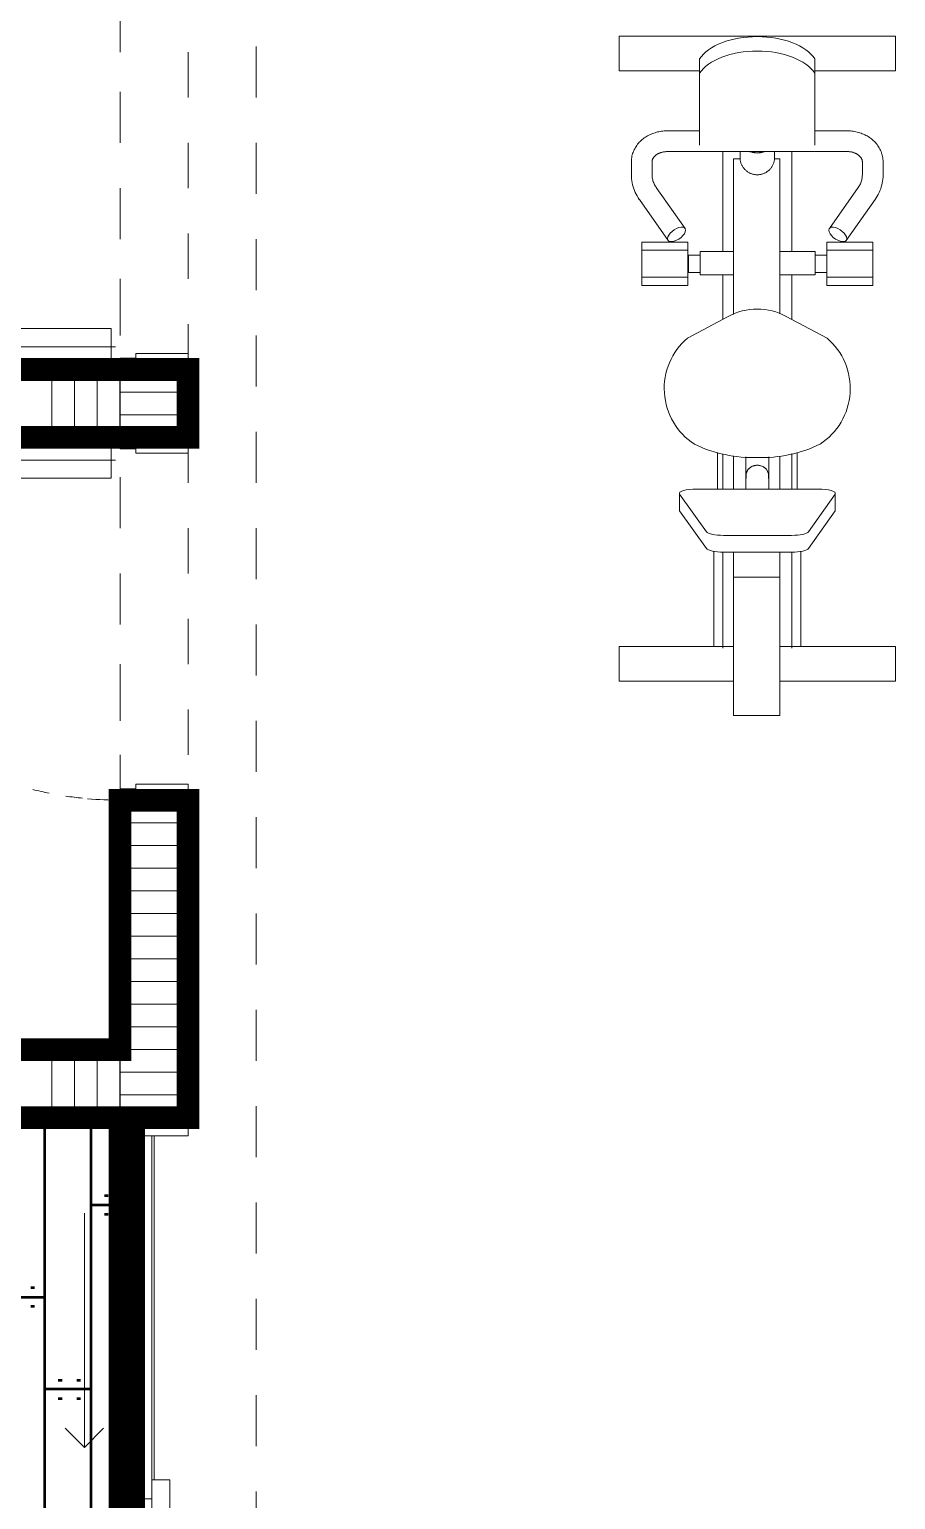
# Model space of a CAD drawing. Header units: metres. Extents: x -144 to 1000, y -717 to 29.
# Drawn here: x 828.958 to 830.867, y -564.261 to -561.019 of the extents above; entities that cross this region are included whole.
import ezdxf

# ---------------------------------------------------------------- set-up
doc = ezdxf.new("R2010")
doc.units = ezdxf.units.M
for name, pattern in [('Basculante', [0.11625, 0.075, -0.04125]), ('basculante modificado', [0.18, 0.1125, -0.0675]), ('Trazo', [0.45, 0.225, -0.225])]:
    doc.linetypes.add(name, pattern=pattern)
doc.layers.get('0').update_dxf_attribs({"color": 1})
doc.layers.add('00-MEDICION', color=30, linetype='Continuous')
for name, color, linetype, lineweight in [('A-DETL', 1, 'Continuous', 9), ('A-DETL-GENF', 1, 'Continuous', 9), ('A-DOOR', 1, 'Continuous', 9), ('A-DOOR-FRAM', 1, 'Continuous', 9), ('A-DOOR-HDLN', 1, 'Trazo', 20), ('A-FLOR', 2, 'Continuous', 9), ('A-FLOR-PATT', 8, 'Continuous', 50), ('A-WALL', 4, 'Continuous', 9), ('I-FURN', 2, 'Continuous', 9)]:
    doc.layers.add(name, color=color, linetype=linetype, lineweight=lineweight)
doc.layers.add('A-WALL-PATT', color=7, linetype='Continuous', lineweight=35, true_color=0x9c9c9c)

# ---------------------------------------------------------------- blocks, each defined once
blk = doc.blocks.new('H')
at = {"layer": 'A-DETL', "color": 7, "linetype": 'basculante modificado'}
for p, q in [((833.3117, -508.3754), (833.3117, -501.5754)), ((833.6117, -501.5754), (833.6117, -508.3754))]:
    blk.add_line(p, q, dxfattribs=at)
at = {"layer": 'A-DETL-GENF', "linetype": 'Basculante'}
for p, q in [((833.3115, -502.1254), (833.3115, -502.9254)), ((833.4615, -502.9254), (833.4615, -502.1254)), ((833.3115, -502.9254), (833.4615, -502.9254)), ((833.3115, -503.0754), (833.4615, -503.0754)), ((833.3115, -503.8754), (833.3115, -503.0754)), ((833.4615, -503.0754), (833.4615, -503.8754)), ((833.4615, -503.8754), (833.3115, -503.8754))]:
    blk.add_line(p, q, dxfattribs=at)
at = {"layer": 'A-DOOR', "lineweight": 15}
for p, q in [((833.2915, -502.8354), (832.5115, -502.8354)), ((833.2915, -502.9104), (833.2915, -502.8354)), ((833.3015, -502.8754), (832.5115, -502.8754)), ((833.3015, -502.9104), (833.2915, -502.9104)), ((833.3015, -502.9254), (833.3015, -502.9104)), ((833.3015, -503.0754), (833.3015, -503.0904)), ((833.2915, -503.0904), (833.2915, -503.1654)), ((833.3015, -503.0904), (833.2915, -503.0904)), ((833.3015, -503.1254), (832.5115, -503.1254)), ((833.2915, -503.1654), (832.5115, -503.1654))]:
    blk.add_line(p, q, dxfattribs=at)
at = {"layer": 'A-DOOR'}
for p, q in [((833.3115, -502.9254), (833.4615, -502.9254)), ((833.3115, -503.0754), (833.4615, -503.0754)), ((833.2329, -505.3032), (833.2329, -504.7865)), ((833.2329, -505.3032), (833.1904, -505.2607)), ((833.2329, -505.3032), (833.2753, -505.2607))]:
    blk.add_line(p, q, dxfattribs=at)
for start, end in [(256.0919, 258.7462), (261.4009, 264.0571), (264.8602, 270)]:
    blk.add_arc((833.3115, -503.0754), 0.8, start, end, dxfattribs=at)
at = {"layer": 'A-DOOR-FRAM'}
for p, q in [((833.3465, -502.8904), (833.4615, -502.8904)), ((833.3465, -502.9004), (833.3465, -502.8904)), ((833.4615, -502.8904), (833.4615, -502.9254)), ((833.3115, -502.9004), (833.3465, -502.9004)), ((833.3115, -502.9254), (833.3115, -502.9004)), ((833.3115, -503.0754), (833.3115, -503.1004)), ((833.4615, -503.1104), (833.4615, -503.0754)), ((833.3115, -503.1004), (833.3465, -503.1004)), ((833.3465, -503.1004), (833.3465, -503.1104)), ((833.3465, -503.1104), (833.4615, -503.1104)), ((833.3465, -503.8504), (833.3115, -503.8504)), ((833.3115, -503.8504), (833.3115, -503.8754)), ((833.4615, -503.8404), (833.3465, -503.8404)), ((833.3465, -503.8404), (833.3465, -503.8504)), ((833.4615, -503.8754), (833.4615, -503.8404)), ((833.3115, -504.5754), (833.3115, -504.6154)), ((833.4615, -504.6154), (833.4615, -504.5754)), ((833.3115, -504.6154), (833.3415, -504.6154)), ((833.3815, -504.6154), (833.4615, -504.6154))]:
    blk.add_line(p, q, dxfattribs=at)
at = {"layer": 'A-DOOR-FRAM', "lineweight": 5}
for p, q in [((833.3415, -505.4163), (833.3415, -504.6154)), ((833.3415, -504.6154), (833.3815, -504.6154)), ((833.3815, -504.6154), (833.3815, -505.4163)), ((833.3815, -506.1754), (833.3815, -505.3746)), ((833.3815, -505.3746), (833.4215, -505.3746)), ((833.4215, -505.3746), (833.4215, -506.1754)), ((833.3415, -505.4163), (833.3815, -505.4163))]:
    blk.add_line(p, q, dxfattribs=at)
at = {"layer": 'A-DOOR-HDLN'}
blk.add_line((833.4615, -503.8754), (833.3115, -503.8754), dxfattribs=at)
at = {"layer": 'A-FLOR'}
for p, q in [((833.3115, -506.9354), (833.3115, -504.6154)), ((833.3865, -504.6154), (833.3865, -505.3746))]:
    blk.add_line(p, q, dxfattribs=at)
at = {"layer": 'A-FLOR-PATT', "color": 8, "true_color": 0x808080, "transparency": 33554559}
for p, q in [((833.1451, -504.5754), (833.1451, -508.3755)), ((833.2467, -504.5754), (833.2467, -508.3755)), ((833.2461, -504.7682), (833.3115, -504.7682)), ((833.2771, -504.7472), (833.2855, -504.7472)), ((833.2771, -504.7882), (833.2855, -504.7882)), ((833.1146, -504.9504), (833.1229, -504.9504)), ((833.0429, -504.9714), (833.1445, -504.9714)), ((833.1146, -504.9914), (833.1229, -504.9914)), ((833.1751, -505.1542), (833.1835, -505.1542)), ((833.2158, -505.1542), (833.2241, -505.1542)), ((833.1451, -505.174), (833.2467, -505.174)), ((833.1751, -505.195), (833.1835, -505.195)), ((833.2158, -505.195), (833.2241, -505.195))]:
    blk.add_line(p, q, dxfattribs=at)
at = {"layer": 'A-WALL', "lineweight": 35}
for p, q in [((833.4615, -502.9254), (831.3116, -502.9254)), ((833.4615, -503.0754), (833.4615, -502.9254)), ((831.3116, -503.0754), (833.4615, -503.0754)), ((833.3115, -503.8754), (833.3115, -504.4254)), ((833.4615, -503.8754), (833.3115, -503.8754)), ((833.4615, -504.5754), (833.4615, -503.8754)), ((833.3115, -504.4254), (831.3116, -504.4254)), ((831.1616, -504.5754), (833.4615, -504.5754))]:
    blk.add_line(p, q, dxfattribs=at)
at = {"layer": 'A-WALL-PATT', "color": 8, "lineweight": 5, "true_color": 0x727272}
for p, q in [((833.1613, -502.9254), (833.1613, -503.0754)), ((833.2113, -502.9254), (833.2113, -503.0754)), ((833.2613, -502.9254), (833.2613, -503.0754)), ((833.3113, -502.9254), (833.3113, -503.0754)), ((833.4615, -502.9256), (833.3115, -502.9256)), ((833.4615, -502.9756), (833.3115, -502.9756)), ((833.4615, -503.0256), (833.3115, -503.0256)), ((833.4615, -503.8756), (833.3115, -503.8756)), ((833.4615, -503.9256), (833.3115, -503.9256)), ((833.4615, -503.9756), (833.3115, -503.9756)), ((833.4615, -504.0256), (833.3115, -504.0256)), ((833.4615, -504.0756), (833.3115, -504.0756)), ((833.4615, -504.1256), (833.3115, -504.1256)), ((833.4615, -504.1756), (833.3115, -504.1756)), ((833.4615, -504.2256), (833.3115, -504.2256)), ((833.4615, -504.2756), (833.3115, -504.2756)), ((833.4615, -504.3256), (833.3115, -504.3256)), ((833.4615, -504.3756), (833.3115, -504.3756)), ((833.1613, -504.4254), (833.1613, -504.5754)), ((833.2113, -504.4254), (833.2113, -504.5754)), ((833.2613, -504.4254), (833.2613, -504.5754)), ((833.3113, -504.4254), (833.3113, -504.5754)), ((833.4615, -504.4256), (833.3115, -504.4256)), ((833.4615, -504.4756), (833.3115, -504.4756)), ((833.4615, -504.5256), (833.3115, -504.5256))]:
    blk.add_line(p, q, dxfattribs=at)
at = {"layer": 'I-FURN'}
for p, q in [((835.0214, -502.1906), (834.4118, -502.1906)), ((834.4118, -502.1906), (834.4118, -502.2668)), ((835.0214, -502.2668), (835.0214, -502.1906)), ((834.5893, -502.2723), (834.5893, -502.2403)), ((834.8433, -502.2403), (834.8433, -502.2723)), ((834.4118, -502.2668), (834.5893, -502.2668)), ((834.5893, -502.2723), (834.5893, -502.4305)), ((834.8433, -502.2668), (835.0214, -502.2668)), ((834.8433, -502.4305), (834.8433, -502.2723)), ((834.4854, -502.4052), (834.4827, -502.4063)), ((834.4882, -502.4042), (834.4854, -502.4052)), ((834.491, -502.4033), (834.4882, -502.4042)), ((834.4939, -502.4024), (834.491, -502.4033)), ((834.4967, -502.4017), (834.4939, -502.4024)), ((834.4996, -502.4011), (834.4967, -502.4017)), ((834.5026, -502.4005), (834.4996, -502.4011)), ((834.5055, -502.4001), (834.5026, -502.4005)), ((834.5084, -502.3998), (834.5055, -502.4001)), ((834.5114, -502.3995), (834.5084, -502.3998)), ((834.5144, -502.3994), (834.5114, -502.3995)), ((834.5174, -502.3993), (834.5144, -502.3994)), ((834.5893, -502.3993), (834.5174, -502.3993)), ((834.9153, -502.3993), (834.8433, -502.3993)), ((834.9161, -502.3993), (834.9153, -502.3993)), ((834.9191, -502.3994), (834.9161, -502.3993)), ((834.922, -502.3996), (834.9191, -502.3994)), ((834.925, -502.3998), (834.922, -502.3996)), ((834.9279, -502.4002), (834.925, -502.3998)), ((834.9309, -502.4007), (834.9279, -502.4002)), ((834.9338, -502.4012), (834.9309, -502.4007)), ((834.9367, -502.4019), (834.9338, -502.4012)), ((834.9395, -502.4026), (834.9367, -502.4019)), ((834.9424, -502.4035), (834.9395, -502.4026)), ((834.9452, -502.4044), (834.9424, -502.4035)), ((834.948, -502.4055), (834.9452, -502.4044)), ((834.9507, -502.4066), (834.948, -502.4055)), ((834.4476, -502.4363), (834.4461, -502.4388)), ((834.4491, -502.4338), (834.4476, -502.4363)), ((834.4508, -502.4314), (834.4491, -502.4338)), ((834.4525, -502.429), (834.4508, -502.4314)), ((834.4544, -502.4268), (834.4525, -502.429)), ((834.4563, -502.4246), (834.4544, -502.4268)), ((834.4584, -502.4225), (834.4563, -502.4246)), ((834.4605, -502.4205), (834.4584, -502.4225)), ((834.4627, -502.4185), (834.4605, -502.4205)), ((834.465, -502.4167), (834.4627, -502.4185)), ((834.4673, -502.4149), (834.465, -502.4167)), ((834.4697, -502.4133), (834.4673, -502.4149)), ((834.4722, -502.4117), (834.4697, -502.4133)), ((834.4747, -502.4102), (834.4722, -502.4117)), ((834.4773, -502.4088), (834.4747, -502.4102)), ((834.48, -502.4075), (834.4773, -502.4088)), ((834.4827, -502.4063), (834.48, -502.4075)), ((834.9534, -502.4078), (834.9507, -502.4066)), ((834.956, -502.4092), (834.9534, -502.4078)), ((834.9586, -502.4106), (834.956, -502.4092)), ((834.9611, -502.4121), (834.9586, -502.4106)), ((834.9636, -502.4137), (834.9611, -502.4121)), ((834.966, -502.4154), (834.9636, -502.4137)), ((834.9683, -502.4172), (834.966, -502.4154)), ((834.9706, -502.419), (834.9683, -502.4172)), ((834.9727, -502.421), (834.9706, -502.419)), ((834.9748, -502.423), (834.9727, -502.421)), ((834.9768, -502.4252), (834.9748, -502.423)), ((834.9788, -502.4274), (834.9768, -502.4252)), ((834.9806, -502.4297), (834.9788, -502.4274)), ((834.9823, -502.432), (834.9806, -502.4297)), ((834.984, -502.4345), (834.9823, -502.432)), ((834.9855, -502.437), (834.984, -502.4345)), ((834.9869, -502.4395), (834.9855, -502.437)), ((834.4389, -502.464), (834.4388, -502.467)), ((834.4388, -502.467), (834.4388, -502.4678)), ((834.4388, -502.4678), (834.4388, -502.4965)), ((834.4392, -502.4611), (834.4389, -502.464)), ((834.4396, -502.4582), (834.4392, -502.4611)), ((834.4401, -502.4553), (834.4396, -502.4582)), ((834.4408, -502.4525), (834.4401, -502.4553)), ((834.4416, -502.4496), (834.4408, -502.4525)), ((834.4425, -502.4469), (834.4416, -502.4496)), ((834.4436, -502.4441), (834.4425, -502.4469)), ((834.4448, -502.4415), (834.4436, -502.4441)), ((834.4461, -502.4388), (834.4448, -502.4415)), ((834.4845, -502.4678), (834.4846, -502.4671)), ((834.4845, -502.4965), (834.4845, -502.4678)), ((834.4846, -502.4664), (834.4847, -502.4657)), ((834.4846, -502.4671), (834.4846, -502.4664)), ((834.4847, -502.4657), (834.4848, -502.4649)), ((834.4848, -502.4649), (834.485, -502.4642)), ((834.485, -502.4642), (834.4852, -502.4635)), ((834.4852, -502.4635), (834.4854, -502.4627)), ((834.4854, -502.4627), (834.4857, -502.462)), ((834.4857, -502.462), (834.486, -502.4613)), ((834.486, -502.4613), (834.4864, -502.4605)), ((834.4864, -502.4605), (834.4868, -502.4597)), ((834.4868, -502.4597), (834.4873, -502.459)), ((834.4873, -502.459), (834.4878, -502.4582)), ((834.4878, -502.4582), (834.4883, -502.4574)), ((834.4883, -502.4574), (834.489, -502.4567)), ((834.489, -502.4567), (834.4896, -502.4559)), ((834.4896, -502.4559), (834.4903, -502.4552)), ((834.4903, -502.4552), (834.4911, -502.4544)), ((834.4911, -502.4544), (834.4919, -502.4537)), ((834.4919, -502.4537), (834.4928, -502.453)), ((834.4928, -502.453), (834.4937, -502.4522)), ((834.4937, -502.4522), (834.4947, -502.4516)), ((834.4947, -502.4516), (834.4957, -502.4509)), ((834.4957, -502.4509), (834.4968, -502.4503)), ((834.4968, -502.4503), (834.4979, -502.4496)), ((834.4979, -502.4496), (834.4991, -502.4491)), ((834.4991, -502.4491), (834.5003, -502.4485)), ((834.5003, -502.4485), (834.5015, -502.448)), ((834.5015, -502.448), (834.5028, -502.4475)), ((834.5028, -502.4475), (834.5041, -502.4471)), ((834.5041, -502.4471), (834.5055, -502.4467)), ((834.5055, -502.4467), (834.5068, -502.4463)), ((834.5068, -502.4463), (834.5082, -502.446)), ((834.5082, -502.446), (834.5097, -502.4457)), ((834.5097, -502.4457), (834.5111, -502.4455)), ((834.5111, -502.4455), (834.5125, -502.4453)), ((834.5125, -502.4453), (834.514, -502.4452)), ((834.514, -502.4452), (834.5155, -502.4451)), ((834.5155, -502.4451), (834.517, -502.445)), ((834.517, -502.445), (834.5174, -502.445)), ((834.5174, -502.445), (834.9153, -502.445)), ((834.6404, -502.4447), (834.6404, -502.6663)), ((834.6787, -502.4611), (834.6643, -502.4611)), ((834.6643, -502.4611), (834.6643, -502.6292)), ((834.6785, -502.4447), (834.6785, -502.4556)), ((834.6785, -502.4454), (834.6785, -502.4476)), ((834.6785, -502.4476), (834.6785, -502.4497)), ((834.6785, -502.4497), (834.6785, -502.4515)), ((834.6785, -502.4515), (834.6785, -502.4531)), ((834.6785, -502.4531), (834.6785, -502.4545)), ((834.6785, -502.4545), (834.6785, -502.4557)), ((834.6785, -502.4562), (834.6785, -502.4556)), ((834.6785, -502.4557), (834.6785, -502.4566)), ((834.6785, -502.457), (834.6785, -502.4562)), ((834.6785, -502.4566), (834.6785, -502.4573)), ((834.6785, -502.4576), (834.6785, -502.457)), ((834.6785, -502.4573), (834.6785, -502.4578)), ((834.6785, -502.4579), (834.6785, -502.4576)), ((834.6785, -502.4578), (834.6785, -502.458)), ((834.6785, -502.458), (834.6785, -502.4579)), ((834.6785, -502.4584), (834.6785, -502.458)), ((834.6785, -502.458), (834.6785, -502.458)), ((834.6785, -502.46), (834.6785, -502.4584)), ((834.6786, -502.4615), (834.6785, -502.46)), ((834.6788, -502.463), (834.6786, -502.4615)), ((834.679, -502.4645), (834.6788, -502.463)), ((834.6793, -502.466), (834.679, -502.4645)), ((834.6796, -502.4675), (834.6793, -502.466)), ((834.6801, -502.4689), (834.6796, -502.4675)), ((834.6805, -502.4704), (834.6801, -502.4689)), ((834.681, -502.4718), (834.6805, -502.4704)), ((834.7166, -502.4479), (834.7001, -502.4452)), ((834.7331, -502.4451), (834.7166, -502.4479)), ((834.7527, -502.47), (834.7522, -502.4714)), ((834.7532, -502.4685), (834.7527, -502.47)), ((834.7536, -502.4671), (834.7532, -502.4685)), ((834.7539, -502.4656), (834.7536, -502.4671)), ((834.7542, -502.4641), (834.7539, -502.4656)), ((834.7544, -502.4626), (834.7542, -502.4641)), ((834.7545, -502.4611), (834.7544, -502.4626)), ((834.7659, -502.4611), (834.7544, -502.4611)), ((834.7546, -502.4595), (834.7545, -502.4611)), ((834.7547, -502.458), (834.7546, -502.4595)), ((834.7547, -502.4556), (834.7547, -502.4447)), ((834.7547, -502.4465), (834.7547, -502.4447)), ((834.7547, -502.4487), (834.7547, -502.4465)), ((834.7547, -502.4506), (834.7547, -502.4487)), ((834.7547, -502.4523), (834.7547, -502.4506)), ((834.7547, -502.4538), (834.7547, -502.4523)), ((834.7547, -502.4551), (834.7547, -502.4538)), ((834.7547, -502.4562), (834.7547, -502.4551)), ((834.7547, -502.4556), (834.7547, -502.4565)), ((834.7547, -502.457), (834.7547, -502.4562)), ((834.7547, -502.4565), (834.7547, -502.4572)), ((834.7547, -502.4576), (834.7547, -502.457)), ((834.7547, -502.4572), (834.7547, -502.4577)), ((834.7547, -502.4579), (834.7547, -502.4576)), ((834.7547, -502.4577), (834.7547, -502.458)), ((834.7547, -502.458), (834.7547, -502.4579)), ((834.7547, -502.458), (834.7547, -502.458)), ((834.7659, -502.6292), (834.7659, -502.4611)), ((834.7928, -502.6663), (834.7928, -502.4447)), ((834.9153, -502.445), (834.9168, -502.4451)), ((834.9168, -502.4451), (834.9182, -502.4451)), ((834.9182, -502.4451), (834.9197, -502.4453)), ((834.9197, -502.4453), (834.9211, -502.4454)), ((834.9211, -502.4454), (834.9226, -502.4456)), ((834.9226, -502.4456), (834.924, -502.4459)), ((834.924, -502.4459), (834.9254, -502.4462)), ((834.9254, -502.4462), (834.9268, -502.4466)), ((834.9268, -502.4466), (834.9282, -502.4469)), ((834.9282, -502.4469), (834.9295, -502.4474)), ((834.9295, -502.4474), (834.9308, -502.4478)), ((834.9308, -502.4478), (834.932, -502.4484)), ((834.932, -502.4484), (834.9332, -502.4489)), ((834.9332, -502.4489), (834.9344, -502.4495)), ((834.9344, -502.4495), (834.9355, -502.4501)), ((834.9355, -502.4501), (834.9366, -502.4507)), ((834.9366, -502.4507), (834.9377, -502.4514)), ((834.9377, -502.4514), (834.9386, -502.4521)), ((834.9386, -502.4521), (834.9396, -502.4528)), ((834.9396, -502.4528), (834.9405, -502.4535)), ((834.9405, -502.4535), (834.9413, -502.4542)), ((834.9413, -502.4542), (834.9421, -502.455)), ((834.9421, -502.455), (834.9428, -502.4557)), ((834.9428, -502.4557), (834.9435, -502.4565)), ((834.9435, -502.4565), (834.9441, -502.4572)), ((834.9441, -502.4572), (834.9447, -502.458)), ((834.9447, -502.458), (834.9452, -502.4588)), ((834.9452, -502.4588), (834.9457, -502.4595)), ((834.9457, -502.4595), (834.9461, -502.4603)), ((834.9461, -502.4603), (834.9465, -502.4611)), ((834.9465, -502.4611), (834.9469, -502.4618)), ((834.9469, -502.4618), (834.9471, -502.4625)), ((834.9471, -502.4625), (834.9474, -502.4633)), ((834.9474, -502.4633), (834.9476, -502.464)), ((834.9476, -502.464), (834.9478, -502.4647)), ((834.9478, -502.4647), (834.9479, -502.4655)), ((834.9479, -502.4655), (834.948, -502.4662)), ((834.948, -502.4662), (834.9481, -502.4669)), ((834.9481, -502.4669), (834.9481, -502.4676)), ((834.9481, -502.4676), (834.9481, -502.4678)), ((834.9481, -502.4678), (834.9481, -502.4965)), ((834.9882, -502.4422), (834.9869, -502.4395)), ((834.9893, -502.4449), (834.9882, -502.4422)), ((834.9904, -502.4476), (834.9893, -502.4449)), ((834.9913, -502.4504), (834.9904, -502.4476)), ((834.992, -502.4532), (834.9913, -502.4504)), ((834.9927, -502.4561), (834.992, -502.4532)), ((834.9932, -502.459), (834.9927, -502.4561)), ((834.9935, -502.4619), (834.9932, -502.459)), ((834.9937, -502.4648), (834.9935, -502.4619)), ((834.9938, -502.4678), (834.9937, -502.4648)), ((834.9938, -502.4965), (834.9938, -502.4678)), ((834.4388, -502.4965), (834.4389, -502.5009)), ((834.4389, -502.5009), (834.4393, -502.5053)), ((834.4845, -502.4967), (834.4845, -502.4965)), ((834.4846, -502.4989), (834.4845, -502.4967)), ((834.4848, -502.5011), (834.4846, -502.4989)), ((834.485, -502.5032), (834.4848, -502.5011)), ((834.6816, -502.4732), (834.681, -502.4718)), ((834.6823, -502.4746), (834.6816, -502.4732)), ((834.683, -502.476), (834.6823, -502.4746)), ((834.6837, -502.4773), (834.683, -502.476)), ((834.6845, -502.4786), (834.6837, -502.4773)), ((834.6853, -502.4799), (834.6845, -502.4786)), ((834.6862, -502.4811), (834.6853, -502.4799)), ((834.6872, -502.4823), (834.6862, -502.4811)), ((834.6882, -502.4835), (834.6872, -502.4823)), ((834.6892, -502.4846), (834.6882, -502.4835)), ((834.6903, -502.4856), (834.6892, -502.4846)), ((834.6914, -502.4867), (834.6903, -502.4856)), ((834.6926, -502.4876), (834.6914, -502.4867)), ((834.6938, -502.4886), (834.6926, -502.4876)), ((834.695, -502.4895), (834.6938, -502.4886)), ((834.6963, -502.4903), (834.695, -502.4895)), ((834.6976, -502.4911), (834.6963, -502.4903)), ((834.699, -502.4918), (834.6976, -502.4911)), ((834.7003, -502.4925), (834.699, -502.4918)), ((834.7017, -502.4931), (834.7003, -502.4925)), ((834.7031, -502.4937), (834.7017, -502.4931)), ((834.7046, -502.4942), (834.7031, -502.4937)), ((834.706, -502.4946), (834.7046, -502.4942)), ((834.7075, -502.495), (834.706, -502.4946)), ((834.709, -502.4954), (834.7075, -502.495)), ((834.7105, -502.4956), (834.709, -502.4954)), ((834.712, -502.4958), (834.7105, -502.4956)), ((834.7135, -502.496), (834.712, -502.4958)), ((834.715, -502.4961), (834.7135, -502.496)), ((834.7166, -502.4961), (834.715, -502.4961)), ((834.717, -502.4961), (834.7166, -502.4961)), ((834.7185, -502.4961), (834.717, -502.4961)), ((834.72, -502.496), (834.7185, -502.4961)), ((834.7215, -502.4958), (834.72, -502.496)), ((834.723, -502.4956), (834.7215, -502.4958)), ((834.7245, -502.4953), (834.723, -502.4956)), ((834.726, -502.4949), (834.7245, -502.4953)), ((834.7275, -502.4945), (834.726, -502.4949)), ((834.7289, -502.4941), (834.7275, -502.4945)), ((834.7304, -502.4935), (834.7289, -502.4941)), ((834.7318, -502.4929), (834.7304, -502.4935)), ((834.7332, -502.4923), (834.7318, -502.4929)), ((834.7345, -502.4916), (834.7332, -502.4923)), ((834.7358, -502.4909), (834.7345, -502.4916)), ((834.7371, -502.4901), (834.7358, -502.4909)), ((834.7384, -502.4892), (834.7371, -502.4901)), ((834.7396, -502.4883), (834.7384, -502.4892)), ((834.7408, -502.4874), (834.7396, -502.4883)), ((834.742, -502.4864), (834.7408, -502.4874)), ((834.7431, -502.4854), (834.742, -502.4864)), ((834.7442, -502.4843), (834.7431, -502.4854)), ((834.7452, -502.4831), (834.7442, -502.4843)), ((834.7462, -502.482), (834.7452, -502.4831)), ((834.7471, -502.4808), (834.7462, -502.482)), ((834.748, -502.4795), (834.7471, -502.4808)), ((834.7488, -502.4783), (834.748, -502.4795)), ((834.7496, -502.477), (834.7488, -502.4783)), ((834.7503, -502.4756), (834.7496, -502.477)), ((834.751, -502.4742), (834.7503, -502.4756)), ((834.7516, -502.4729), (834.751, -502.4742)), ((834.7522, -502.4714), (834.7516, -502.4729)), ((834.9479, -502.5009), (834.9476, -502.503)), ((834.948, -502.4987), (834.9479, -502.5009)), ((834.9481, -502.4965), (834.948, -502.4987)), ((834.9933, -502.5057), (834.9937, -502.5013)), ((834.9937, -502.5013), (834.9938, -502.4969)), ((834.9938, -502.4969), (834.9938, -502.4965)), ((834.4393, -502.5053), (834.4398, -502.5097)), ((834.4398, -502.5097), (834.4405, -502.514)), ((834.4405, -502.514), (834.4415, -502.5183)), ((834.4415, -502.5183), (834.4426, -502.5226)), ((834.4426, -502.5226), (834.444, -502.5268)), ((834.444, -502.5268), (834.4456, -502.5309)), ((834.4456, -502.5309), (834.4473, -502.535)), ((834.4473, -502.535), (834.4493, -502.539)), ((834.4854, -502.5054), (834.485, -502.5032)), ((834.4859, -502.5075), (834.4854, -502.5054)), ((834.4865, -502.5097), (834.4859, -502.5075)), ((834.4872, -502.5118), (834.4865, -502.5097)), ((834.488, -502.514), (834.4872, -502.5118)), ((834.489, -502.5161), (834.488, -502.514)), ((834.49, -502.5182), (834.489, -502.5161)), ((834.4911, -502.5203), (834.49, -502.5182)), ((834.4924, -502.5223), (834.4911, -502.5203)), ((834.4938, -502.5244), (834.4924, -502.5223)), ((834.5573, -502.6145), (834.4938, -502.5244)), ((834.9389, -502.5244), (834.8754, -502.6145)), ((834.939, -502.5242), (834.9389, -502.5244)), ((834.9403, -502.5221), (834.939, -502.5242)), ((834.9416, -502.5201), (834.9403, -502.5221)), ((834.9427, -502.518), (834.9416, -502.5201)), ((834.9438, -502.5159), (834.9427, -502.518)), ((834.9447, -502.5138), (834.9438, -502.5159)), ((834.9455, -502.5116), (834.9447, -502.5138)), ((834.9462, -502.5095), (834.9455, -502.5116)), ((834.9468, -502.5073), (834.9462, -502.5095)), ((834.9472, -502.5052), (834.9468, -502.5073)), ((834.9476, -502.503), (834.9472, -502.5052)), ((834.9851, -502.5353), (834.9869, -502.5313)), ((834.9869, -502.5313), (834.9885, -502.5271)), ((834.9885, -502.5271), (834.9899, -502.523)), ((834.9899, -502.523), (834.991, -502.5187)), ((834.991, -502.5187), (834.992, -502.5144)), ((834.992, -502.5144), (834.9928, -502.5101)), ((834.9928, -502.5101), (834.9933, -502.5057)), ((834.4493, -502.539), (834.4514, -502.5429)), ((834.4514, -502.5429), (834.4537, -502.5467)), ((834.4537, -502.5467), (834.4562, -502.5504)), ((834.4562, -502.5504), (834.4564, -502.5507)), ((834.4564, -502.5507), (834.5199, -502.6408)), ((834.9127, -502.6408), (834.9762, -502.5507)), ((834.9762, -502.5507), (834.9787, -502.547)), ((834.9787, -502.547), (834.981, -502.5432)), ((834.981, -502.5432), (834.9832, -502.5393)), ((834.9832, -502.5393), (834.9851, -502.5353)), ((834.6643, -502.8041), (834.6643, -502.6292)), ((834.7659, -502.6292), (834.7659, -502.8031)), ((834.4618, -502.6626), (834.4618, -502.6448)), ((834.5633, -502.6448), (834.4618, -502.6448)), ((834.4618, -502.7221), (834.4618, -502.6626)), ((834.5633, -502.6626), (834.4618, -502.6626)), ((834.5633, -502.6448), (834.5633, -502.6626)), ((834.5633, -502.6626), (834.5633, -502.7221)), ((834.8698, -502.6626), (834.8698, -502.6448)), ((834.8698, -502.6448), (834.9713, -502.6448)), ((834.8698, -502.7221), (834.8698, -502.6626)), ((834.8698, -502.6626), (834.9713, -502.6626)), ((834.9713, -502.6448), (834.9713, -502.6626)), ((834.9713, -502.6626), (834.9713, -502.7221)), ((834.5904, -502.6733), (834.565, -502.6733)), ((834.565, -502.6733), (834.565, -502.6924)), ((834.565, -502.6924), (834.565, -502.7114)), ((834.6643, -502.6657), (834.5904, -502.6657)), ((834.5904, -502.6657), (834.5904, -502.6911)), ((834.5904, -502.6911), (834.5904, -502.7165)), ((834.8444, -502.6657), (834.7659, -502.6657)), ((834.8444, -502.673), (834.8444, -502.6657)), ((834.8698, -502.6733), (834.8444, -502.6733)), ((834.8444, -502.6733), (834.8444, -502.6924)), ((834.8444, -502.6924), (834.8444, -502.7114)), ((834.4618, -502.74), (834.4618, -502.7221)), ((834.5633, -502.7221), (834.4618, -502.7221)), ((834.5633, -502.7221), (834.5633, -502.74)), ((834.565, -502.7114), (834.5904, -502.7114)), ((834.5904, -502.7165), (834.6643, -502.7165)), ((834.6404, -502.7159), (834.6404, -502.8152)), ((834.7659, -502.7165), (834.8444, -502.7165)), ((834.7928, -502.8154), (834.7928, -502.7159)), ((834.8444, -502.7114), (834.8698, -502.7114)), ((834.8444, -502.7165), (834.8444, -502.7116)), ((834.8698, -502.74), (834.8698, -502.7221)), ((834.8698, -502.7221), (834.9713, -502.7221)), ((834.9713, -502.7221), (834.9713, -502.74)), ((834.5633, -502.74), (834.4618, -502.74)), ((834.8698, -502.74), (834.9713, -502.74)), ((834.6523, -502.8089), (834.5624, -502.8562)), ((834.8702, -502.8562), (834.7803, -502.8089)), ((834.629, -503.1892), (834.629, -503.1088)), ((834.6404, -503.1113), (834.6404, -503.1892)), ((834.6643, -503.1892), (834.6643, -503.1163)), ((834.6912, -503.1209), (834.6912, -503.1185)), ((834.742, -503.1185), (834.742, -503.1204)), ((834.7659, -503.1169), (834.7659, -503.1892)), ((834.7928, -503.1892), (834.7928, -503.1112)), ((834.8041, -503.1087), (834.8041, -503.1892)), ((834.6912, -503.1246), (834.6912, -503.1209)), ((834.6912, -503.1282), (834.6912, -503.1246)), ((834.6912, -503.1316), (834.6912, -503.1282)), ((834.6912, -503.135), (834.6912, -503.1316)), ((834.6912, -503.1382), (834.6912, -503.135)), ((834.6912, -503.1413), (834.6912, -503.1382)), ((834.6912, -503.1442), (834.6912, -503.1413)), ((834.6912, -503.1471), (834.6912, -503.1442)), ((834.6912, -503.1497), (834.6912, -503.1471)), ((834.6912, -503.1522), (834.6912, -503.1497)), ((834.6918, -503.1554), (834.6967, -503.1457)), ((834.6967, -503.1457), (834.7055, -503.139)), ((834.7064, -503.1386), (834.7166, -503.1366)), ((834.7166, -503.1366), (834.7267, -503.1386)), ((834.7276, -503.139), (834.7364, -503.1457)), ((834.7364, -503.1457), (834.7413, -503.1554)), ((834.742, -503.1204), (834.742, -503.1241)), ((834.742, -503.1241), (834.742, -503.1277)), ((834.742, -503.1277), (834.742, -503.1311)), ((834.742, -503.1311), (834.742, -503.1345)), ((834.742, -503.1345), (834.742, -503.1378)), ((834.742, -503.1378), (834.742, -503.1409)), ((834.742, -503.1409), (834.742, -503.1438)), ((834.742, -503.1438), (834.742, -503.1467)), ((834.742, -503.1467), (834.742, -503.1494)), ((834.742, -503.1494), (834.742, -503.1519)), ((834.6912, -503.1546), (834.6912, -503.1522)), ((834.6912, -503.1568), (834.6912, -503.1546)), ((834.6912, -503.1588), (834.6912, -503.1568)), ((834.6912, -503.1607), (834.6912, -503.1588)), ((834.6912, -503.1607), (834.6912, -503.1892)), ((834.6918, -503.1661), (834.6916, -503.1561)), ((834.7415, -503.1561), (834.7413, -503.1661)), ((834.742, -503.1519), (834.742, -503.1543)), ((834.742, -503.1543), (834.742, -503.1565)), ((834.742, -503.1565), (834.742, -503.1586)), ((834.742, -503.1586), (834.742, -503.1605)), ((834.742, -503.1605), (834.742, -503.1607)), ((834.742, -503.1892), (834.742, -503.1607)), ((834.5446, -503.1988), (834.5446, -503.2356)), ((834.5452, -503.2005), (834.6045, -503.2835)), ((834.8504, -503.1892), (834.5827, -503.1892)), ((834.8297, -503.2834), (834.888, -503.2004)), ((834.8885, -503.2356), (834.8885, -503.1988)), ((834.6045, -503.3204), (834.5452, -503.2373)), ((834.888, -503.2373), (834.8297, -503.3203)), ((834.642, -503.2914), (834.7922, -503.2914)), ((834.6208, -503.3259), (834.6208, -503.5364)), ((834.6404, -503.5364), (834.6404, -503.3277)), ((834.7922, -503.3282), (834.642, -503.3282)), ((834.6643, -503.3839), (834.6643, -503.3282)), ((834.7659, -503.3282), (834.7659, -503.3839)), ((834.7928, -503.3277), (834.7928, -503.5364)), ((834.8123, -503.5364), (834.8123, -503.3261)), ((834.6643, -503.3839), (834.6643, -503.6887)), ((834.6643, -503.3839), (834.7659, -503.3839)), ((834.7659, -503.6887), (834.7659, -503.3839)), ((834.6643, -503.5368), (834.4118, -503.5368)), ((834.4118, -503.5368), (834.4118, -503.613)), ((834.6208, -503.5364), (834.6404, -503.5364)), ((834.6404, -503.5364), (834.6404, -503.5404)), ((835.0214, -503.5368), (834.7659, -503.5368)), ((834.7928, -503.5364), (834.8123, -503.5364)), ((834.7928, -503.5404), (834.7928, -503.5364)), ((835.0214, -503.613), (835.0214, -503.5368)), ((834.4118, -503.613), (834.6643, -503.613)), ((834.7659, -503.613), (835.0214, -503.613)), ((834.6643, -503.6887), (834.7659, -503.6887))]:
    blk.add_line(p, q, dxfattribs=at)
for centre, radius, start, end in [((834.7163, -502.9233), 0.1311, 60.7659, 119.2341), ((834.6579, -502.9675), 0.1466, 130.6153, 236.9548), ((834.7748, -502.9675), 0.1466, 303.0452, 49.3847), ((834.7087, -502.8152), 0.3048, 244.5839, 271.4286), ((834.7239, -502.8152), 0.3048, 268.5714, 295.4161)]:
    blk.add_arc(centre, radius, start, end, dxfattribs=at)
for centre, major_axis, ratio, start_param, end_param in [((834.7163, -502.2649), (0.1347, 0), 0.545584, 0.340429, 2.801164), ((834.7163, -502.2968), (0.1347, 0), 0.545584, 0.340429, 2.801164), ((834.5386, -502.6276), (0.0187, 0.0132), 0.496732, 5.946418, 9.088011), ((834.5386, -502.6276), (0.0187, 0.0132), 0.496732, 2.804825, 5.946418), ((834.894, -502.6276), (-0.0187, 0.0132), 0.496732, 3.47836, 6.619953), ((834.894, -502.6276), (-0.0187, 0.0132), 0.496732, 0.336767, 3.47836), ((834.5827, -503.1988), (0.0381, 0), 0.251424, 1.570796, 3.319286), ((834.8504, -503.1988), (0.0381, 0), 0.251424, 6.108652, 7.853982), ((834.5827, -503.2356), (0.0381, 0), 0.251424, 3.141593, 3.319286), ((834.8504, -503.2356), (-0.0381, 0), 0.251424, 2.96706, 3.141593), ((834.642, -503.2818), (0.0381, 0), 0.251424, 3.319286, 4.712389), ((834.7922, -503.2818), (0.0381, 0), 0.251424, 4.712389, 6.108652), ((834.642, -503.3187), (0.0381, 0), 0.251424, 3.319286, 4.712389), ((834.7922, -503.3187), (0.0381, 0), 0.251424, 4.712389, 6.108652)]:
    blk.add_ellipse(centre, major_axis=major_axis, ratio=ratio, start_param=start_param, end_param=end_param, dxfattribs=at)
for points, knots in [([(834.7166, -502.4479), (834.7137, -502.4479), (834.7081, -502.4474), (834.7028, -502.4461), (834.7, -502.4451), (834.6998, -502.4451)], [-1, -1, -1, -1, -0.9305556, -0.8611111, -0.8549679, -0.8549679, -0.8549679, -0.8549679]), ([(834.7317, -502.4456), (834.731, -502.4458), (834.7282, -502.4466), (834.7233, -502.4476), (834.7189, -502.4479), (834.7166, -502.4479)], [-0.1298875, -0.1298875, -0.1298875, -0.1298875, -0.1111111, -0.0555556, 0, 0, 0, 0]), ([(834.6923, -503.1537), (834.6924, -503.1533), (834.693, -503.1515), (834.6941, -503.1492), (834.6955, -503.1472), (834.6962, -503.1463), (834.6964, -503.146)], [-0.4050458, -0.4050458, -0.4050458, -0.4050458, -0.3888889, -0.3333333, -0.3055556, -0.2912765, -0.2912765, -0.2912765, -0.2912765]), ([(834.6979, -503.1444), (834.6986, -503.1436), (834.7005, -503.142), (834.7026, -503.1406), (834.7038, -503.1399)], [-0.26256972, -0.26256972, -0.26256972, -0.26256972, -0.22222222, -0.16666667, -0.16666667, -0.16666667, -0.16666667]), ([(834.7064, -503.1386), (834.7069, -503.1384), (834.7087, -503.1377), (834.712, -503.1369), (834.715, -503.1366), (834.7166, -503.1366)], [-0.1304935, -0.1304935, -0.1304935, -0.1304935, -0.1111111, -0.0555556, 0, 0, 0, 0]), ([(834.7293, -503.1399), (834.7303, -503.1404), (834.732, -503.1415), (834.7338, -503.143), (834.7348, -503.144), (834.7352, -503.1444)], [-0.83201677, -0.83201677, -0.83201677, -0.83201677, -0.79166667, -0.75694444, -0.73740028, -0.73740028, -0.73740028, -0.73740028]), ([(834.738, -503.1478), (834.7384, -503.1484), (834.7395, -503.1502), (834.7404, -503.1523), (834.7408, -503.1537)], [-0.68002939, -0.68002939, -0.68002939, -0.68002939, -0.65277778, -0.5948251, -0.5948251, -0.5948251, -0.5948251]), ([(834.6915, -503.1649), (834.6915, -503.1647), (834.6913, -503.1637), (834.6911, -503.1618), (834.6912, -503.1591), (834.6914, -503.1574), (834.6915, -503.1565)], [-0.5555556, -0.5555556, -0.5555556, -0.5555556, -0.5486111, -0.5138889, -0.4791667, -0.4444444, -0.4444444, -0.4444444, -0.4444444]), ([(834.7416, -503.1565), (834.7418, -503.1576), (834.742, -503.1595), (834.7419, -503.1623), (834.7417, -503.164), (834.7416, -503.1649)], [-0.5555556, -0.5555556, -0.5555556, -0.5555556, -0.5138889, -0.4791667, -0.4444444, -0.4444444, -0.4444444, -0.4444444])]:
    blk.add_open_spline(points, degree=3, knots=knots, dxfattribs=at)
blk.add_open_spline([(834.7166, -503.1366), (834.7202, -503.1366), (834.7235, -503.1373), (834.7267, -503.1386)], degree=3, dxfattribs=at)

msp = doc.modelspace()

# ---------------------------------------------------------------- linework, layer by layer
at = {"layer": '00-MEDICION', "const_width": 0.05}
for points in [[(827.1577, -561.7691), (829.3076, -561.7691), (829.3076, -561.919), (827.1577, -561.919)], [(827.1577, -563.269), (829.1574, -563.269), (829.1576, -562.7191), (829.3076, -562.7191), (829.3076, -563.419), (829.1578, -563.419)], [(829.1876, -563.419), (829.1876, -567.219)]]:
    msp.add_lwpolyline(points, dxfattribs=at)
at = {"layer": '00-MEDICION', "color": 1, "const_width": 0.05}
msp.add_lwpolyline([(827.1577, -563.419), (827.1577, -567.868), (828.9578, -567.868), (828.9578, -567.219), (829.1576, -567.219), (829.1574, -563.419), (827.1577, -563.419)], dxfattribs=at)

# ---------------------------------------------------------------- block references
at = {"color": 3}
msp.add_blockref('H', (-4.1539, -58.8435), dxfattribs=at)

doc.saveas('drawing.dxf')
